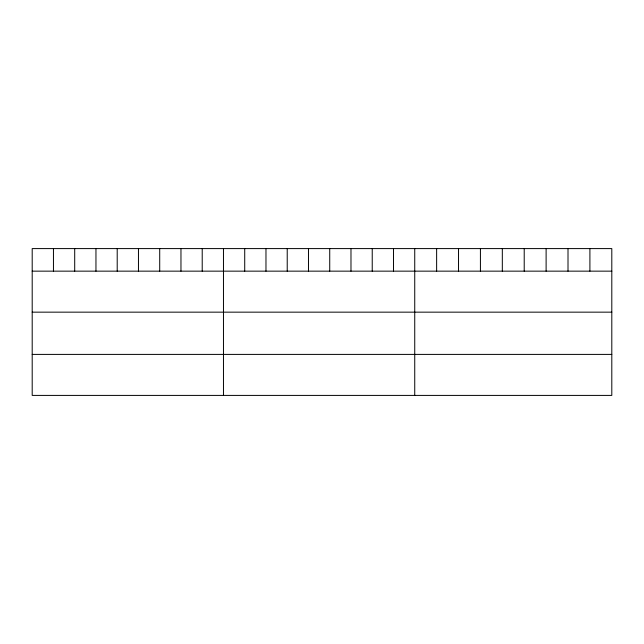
<?xml version="1.0" encoding="UTF-8"?>
<svg xmlns="http://www.w3.org/2000/svg" width="644" height="644" viewBox="0 0 644 644"><rect width="100%" height="100%" fill="white"/><g stroke="black" fill="none" stroke-linecap="round" stroke-linejoin="round"><path stroke-width="0.97" d="M611.8 271.148L611.8 395.408L32.2 395.408L32.2 248.592L611.8 248.592L611.8 271.148L32.2 271.148M32.2 312.155L611.8 312.155M32.2 354.401L611.8 354.401M589.904 248.592L589.904 271.148M568.008 248.592L568.008 271.148M546.112 248.592L546.112 271.148M524.216 248.592L524.216 271.148M502.32 248.592L502.32 271.148M480.424 248.592L480.424 271.148M458.528 248.592L458.528 271.148M436.632 248.592L436.632 271.148M414.736 248.592L414.736 395.408M393.484 248.592L393.484 271.148M372.232 248.592L372.232 271.148M350.98 248.592L350.98 271.148M329.728 248.592L329.728 271.148M308.476 248.592L308.476 271.148M287.224 248.592L287.224 271.148M265.972 248.592L265.972 271.148M244.72 248.592L244.72 271.148M223.468 248.592L223.468 395.408M202.216 248.592L202.216 271.148M180.964 248.592L180.964 271.148M159.712 248.592L159.712 271.148M138.46 248.592L138.46 271.148M117.208 248.592L117.208 271.148M95.956 248.592L95.956 271.148M74.704 248.592L74.704 271.148M53.452 248.592L53.452 271.148"/></g></svg>
